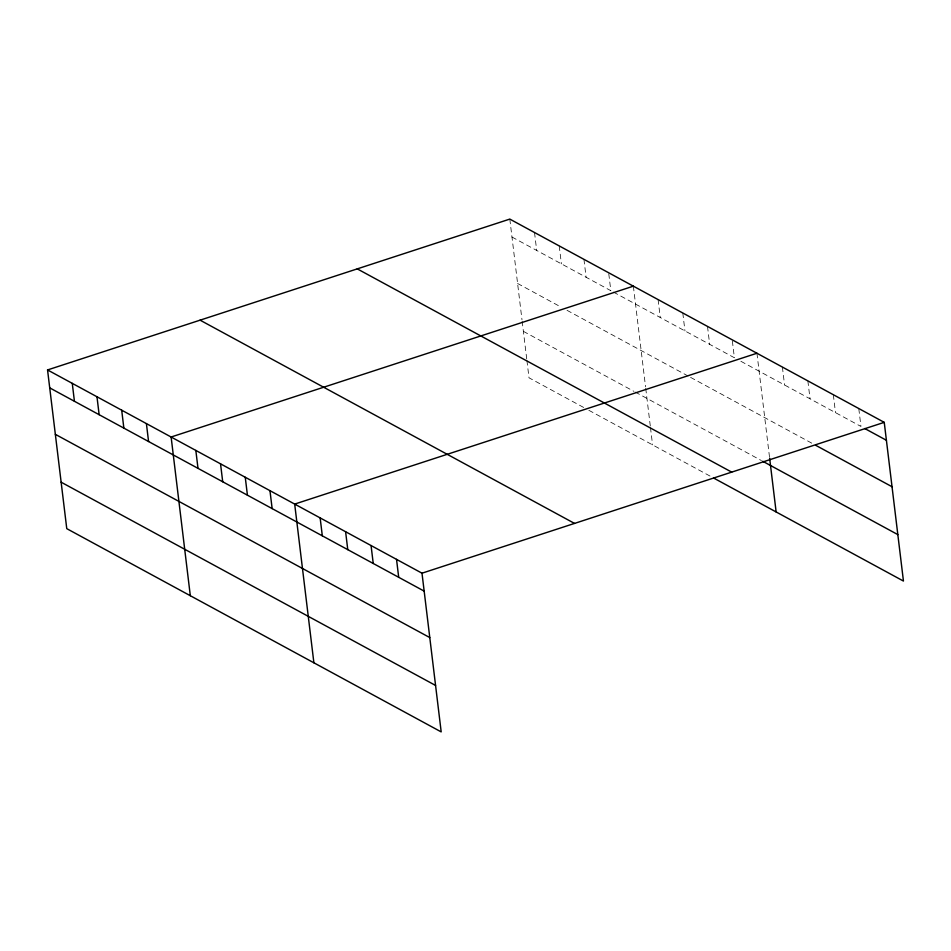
<?xml version="1.0" encoding="UTF-8"?>
<svg xmlns="http://www.w3.org/2000/svg" width="951" height="951" viewBox="0 0 951 951"><rect width="100%" height="100%" fill="white"/><g stroke="black" fill="none" stroke-linecap="round" stroke-linejoin="round"><path stroke-width="0.71" stroke-dasharray="4.75 3.57" d="M511.971 237.025L610.827 290.685L608.652 272.759M613.431 292.088L734.386 357.754L732.222 339.828M740.888 361.285L860.952 426.452L858.777 408.526M517.594 283.481L560.519 306.781M567.022 310.311L687.989 375.966M690.581 377.381L811.833 443.202M523.383 331.352L633.948 391.36M635.244 392.062L761.418 460.557M583.641 407.456L529.006 377.809L526.902 360.381M588.835 410.285L711.11 476.653M833.326 394.713L835.489 412.627M807.863 380.887L810.026 398.814M782.4 367.062L784.563 384.989M756.937 353.249L769.644 458.239M707.508 326.419L709.672 344.345M682.794 312.998L684.958 330.924M658.08 299.589L660.256 317.515M633.366 286.168L645.551 386.819M645.729 388.27L650.294 426.012M650.46 427.463L652.576 444.878M583.938 259.338L586.113 277.264M559.224 245.929L561.399 263.855M534.521 232.508L536.685 250.434M509.807 219.099L521.98 319.738M522.158 321.188L526.723 358.931"/><path stroke-width="1.43" d="M47.55 369.939L421.994 573.191L441.193 731.901L66.76 528.649L47.55 369.939L509.807 219.099L884.24 422.351L903.45 581.061L713.702 478.068M633.366 286.168L171.121 437.008L190.319 595.718M756.937 353.249L294.679 504.089L313.889 662.799M421.994 573.191L884.24 422.351M864.768 428.532L886.415 440.277M815.649 445.27L892.038 486.734M762.714 461.259L897.827 534.605M357.255 268.871L731.699 472.124M200.09 320.166L574.535 523.419M49.714 387.865L424.158 591.118M55.336 434.322L429.781 637.574M61.137 482.193L435.57 685.445M769.644 458.239L776.135 511.959M396.531 559.366L398.695 577.293M371.068 545.553L373.232 563.479M345.605 531.728L347.769 549.654M320.142 517.903L322.318 535.829M269.965 490.668L272.141 508.595M245.251 477.259L247.426 495.186M220.537 463.838L222.712 481.765M195.835 450.429L197.998 468.356M146.406 423.599L148.57 441.526M121.692 410.178L123.856 428.105M96.978 396.769L99.142 414.695M72.264 383.348L74.428 401.274"/></g></svg>
